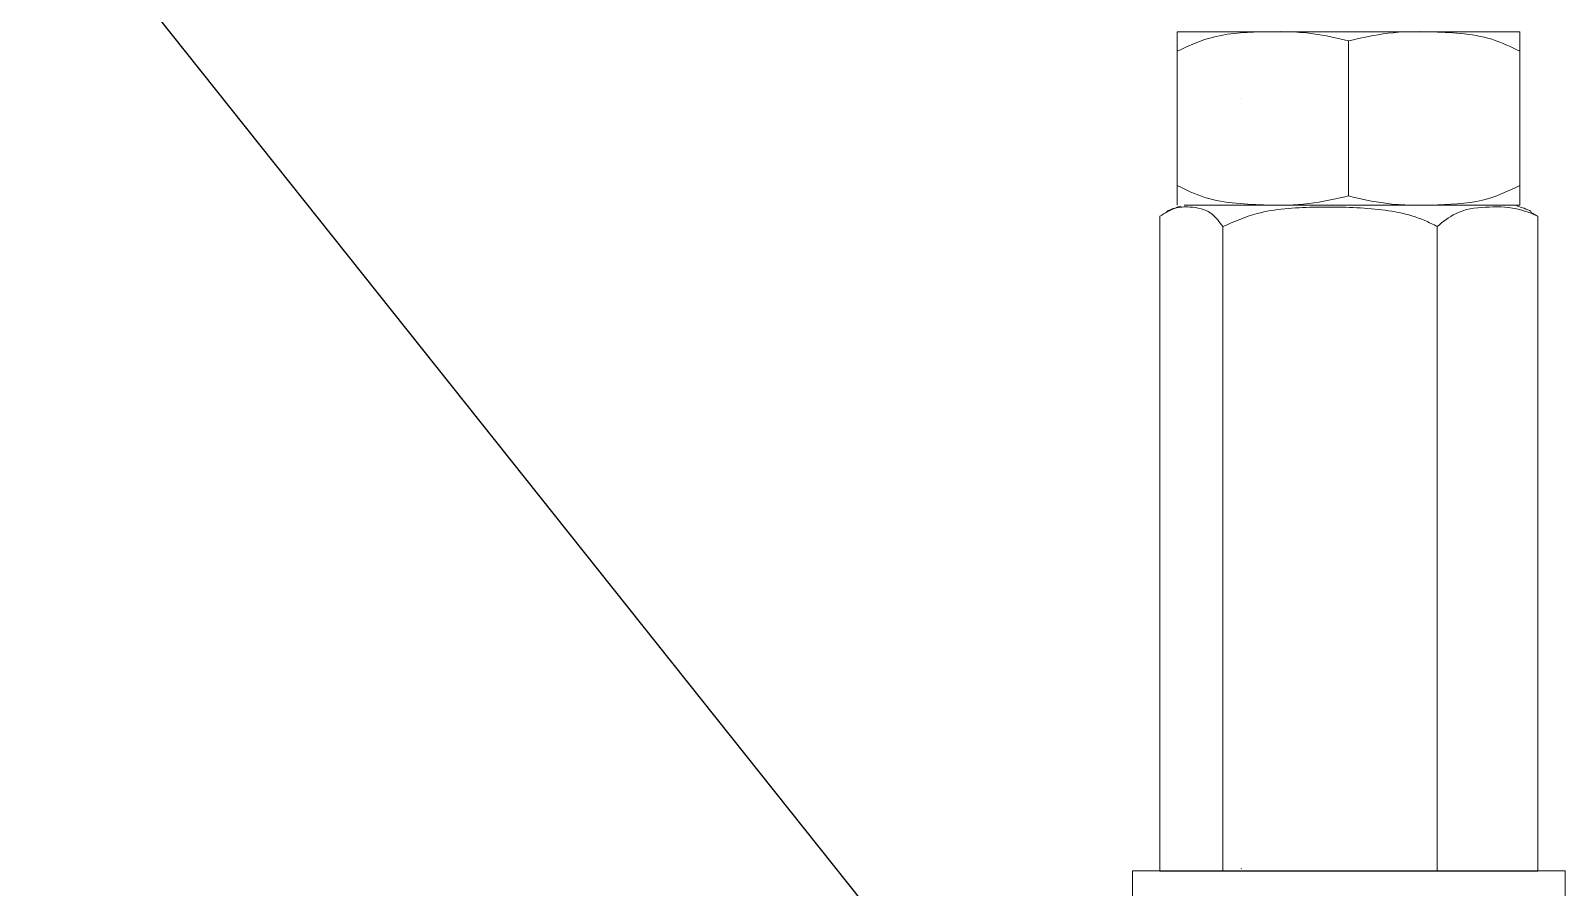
# Model space of a CAD drawing. Extents: x -976302 to -776254, y 5665 to 231437.
# Drawn here: x -803809.7 to -803381.4, y 90412.4 to 90651.4 of the extents above; entities that cross this region are included whole.
import ezdxf

# ---------------------------------------------------------------- set-up
doc = ezdxf.new("R2010")
doc.units = 0
doc.header["$LTSCALE"] = 1000
doc.header["$MEASUREMENT"] = 0
doc.layers.add('暖通', color=7, linetype='Continuous')
doc.styles.get("Standard").update_dxf_attribs({"font": 'gbenor.shx', "bigfont": 'gbcbig.shx'})
doc.dimstyles.get("Standard").update_dxf_attribs({"dimscale": 100, "dimtxt": 3.5, "dimasz": 1, "dimexe": 2.5, "dimexo": 3, "dimgap": 1.5, "dimtad": 1, "dimdec": 0, "dimzin": 0, "dimdsep": 46, "dimtxsty": 'Standard', "dimblk": 'ARCHTICK', "dimcen": 0.09, "dimadec": 0, "dimazin": 0, "dimtfac": 1, "dimtdec": 0, "dimtix": 1, "dimtmove": 2, "dimatfit": 3, "dimfxl": 1, "dimtolj": 1, "dimtzin": 0, "dimarcsym": 0})

# ---------------------------------------------------------------- blocks, each defined once
blk = doc.blocks.new('ZSLM')
at = {"color": 7, "linetype": 'Continuous', "lineweight": 15}
for p, q in [((-21721.92, -7025.78), (-21721.92, -7034.6)), ((-21651.33, -7025.78), (-21721.92, -7025.78)), ((-21704.22, -7025.44), (-21704.17, -7025.47)), ((-21704.22, -7025.44), (-21704.17, -7025.47)), ((-21651.33, -7034.6), (-21651.33, -7025.78)), ((-21721.92, -7034.6), (-21651.33, -7034.6)), ((-21686.63, -7061.96), (-21686.63, -7036.66)), ((-21714.56, -7060.26), (-21714.56, -7038.36)), ((-21658.69, -7060.26), (-21658.69, -7038.35)), ((-21704.22, -7046.04), (-21704.17, -7046.07)), ((-21704.22, -7046.04), (-21704.17, -7046.07)), ((-21714.56, -7060.26), (-21714.56, -7063.45))]:
    blk.add_line(p, q, dxfattribs=at)
for p, q in [((-21714.56, -7035.17), (-21714.56, -7034.6)), ((-21658.69, -7035.17), (-21658.69, -7034.6)), ((-21713.42, -7063.45), (-21714.56, -7063.45))]:
    blk.add_line(p, q)
for points, knots in [([(-21714.56, -7038.36), (-21712.88, -7037.56), (-21708.59, -7035.55), (-21700.97, -7035.14), (-21693.29, -7035.08), (-21688.54, -7036.21), (-21686.63, -7036.66)], [0, 0, 0, 0, 0.192035, 0.488992, 0.793627, 1, 1, 1, 1]), ([(-21714.56, -7035.17), (-21714.56, -7035.2), (-21714.56, -7035.27), (-21714.56, -7036.02), (-21714.56, -7037.23), (-21714.56, -7038.18), (-21714.56, -7038.36)], [0, 0, 0, 0, 0.330763, 0.665417, 0.93709, 1, 1, 1, 1]), ([(-21658.69, -7035.17), (-21658.85, -7035.17), (-21659.22, -7035.17), (-21662.28, -7035.17), (-21667.47, -7035.17), (-21674.3, -7035.17), (-21683.48, -7035.17), (-21693.02, -7035.17), (-21701.87, -7035.17), (-21708.9, -7035.17), (-21713.67, -7035.17), (-21714.27, -7035.17), (-21714.56, -7035.17)], [0, 0, 0, 0, 0.0757666, 0.1830806, 0.2503493, 0.3577136, 0.4648262, 0.5723302, 0.6797166, 0.786975, 0.8943019, 1, 1, 1, 1]), ([(-21686.63, -7036.66), (-21684.47, -7036.17), (-21680.11, -7035.17), (-21673.94, -7035.11), (-21668.32, -7035.4), (-21663.27, -7036.12), (-21660.19, -7037.62), (-21658.69, -7038.36)], [0, 0, 0, 0, 0.231395, 0.468905, 0.646745, 0.827386, 1, 1, 1, 1]), ([(-21658.69, -7038.35), (-21658.69, -7037.56), (-21658.69, -7035.99), (-21658.69, -7035.3), (-21658.69, -7035.21), (-21658.69, -7035.17)], [0, 0, 0, 0, 0.331204, 0.662604, 1, 1, 1, 1]), ([(-21686.63, -7061.96), (-21688.78, -7062.45), (-21693.14, -7063.45), (-21699.33, -7063.51), (-21704.97, -7063.22), (-21710.02, -7062.48), (-21713.08, -7060.99), (-21714.56, -7060.26)], [0, 0, 0, 0, 0.231435, 0.468984, 0.648449, 0.829992, 1, 1, 1, 1]), ([(-21658.69, -7060.26), (-21660.35, -7061.05), (-21664.59, -7063.05), (-21672.13, -7063.47), (-21679.83, -7063.55), (-21684.63, -7062.42), (-21686.63, -7061.96)], [0, 0, 0, 0, 0.18959, 0.483533, 0.785064, 1, 1, 1, 1]), ([(-21658.69, -7063.45), (-21658.69, -7063.4), (-21658.69, -7063.29), (-21658.69, -7062.29), (-21658.69, -7060.6), (-21658.69, -7060.27)], [0, 0, 0, 0, 0.377491, 0.876426, 1, 1, 1, 1]), ([(-21713.42, -7063.45), (-21714.56, -7063.45), (-21711.72, -7063.45), (-21706.47, -7063.45), (-21698.7, -7063.45), (-21689.46, -7063.45), (-21679.93, -7063.45), (-21672.24, -7063.45), (-21665.82, -7063.45), (-21660.99, -7063.45), (-21658.84, -7063.45), (-21658.72, -7063.45), (-21658.69, -7063.45)], [0, 0, 0, 0, 0.075091, 0.191298, 0.307629, 0.423878, 0.540117, 0.656404, 0.729067, 0.845354, 0.961712, 1, 1, 1, 1])]:
    blk.add_open_spline(points, degree=3, knots=knots, dxfattribs=at)
blk = doc.blocks.new('MAOSUAN')
at = {"color": 7, "linetype": 'Continuous', "lineweight": 15}
for p, q in [((-21849.79, -7028.94), (-21849.79, -7003.65)), ((-21877.73, -7027.25), (-21877.73, -7005.34)), ((-21821.86, -7027.25), (-21821.86, -7005.34)), ((-21867.39, -7013.03), (-21867.34, -7013.05)), ((-21867.39, -7013.03), (-21867.34, -7013.05)), ((-21877.73, -7027.25), (-21877.73, -7030.44)), ((-21818.9, -7032.23), (-21820.08, -7031.6)), ((-21880.56, -7138.99), (-21880.56, -7032.23)), ((-21870.3, -7138.99), (-21870.3, -7033.92)), ((-21835.32, -7138.99), (-21835.32, -7033.92)), ((-21818.9, -7138.99), (-21818.9, -7032.23))]:
    blk.add_line(p, q, dxfattribs=at)
blk.add_line((-21880.56, -7138.99), (-21818.9, -7138.99))
for centre, start, end in [((-21874.03, -7042.16), 110.787, 116.8459), ((-21874.03, -7042.16), 105.3197, 109.1471), ((-21825.41, -7042.16), 63.2006, 75.0317)]:
    blk.add_arc(centre, 11.99, start, end, dxfattribs=at)
for points, knots in [([(-21877.73, -7005.34), (-21876.05, -7004.55), (-21871.76, -7002.53), (-21864.13, -7002.13), (-21856.46, -7002.07), (-21851.71, -7003.19), (-21849.79, -7003.65)], [0, 0, 0, 0, 0.192035, 0.488992, 0.793627, 1, 1, 1, 1]), ([(-21877.73, -7002.15), (-21877.73, -7002.19), (-21877.73, -7002.26), (-21877.73, -7003), (-21877.73, -7004.22), (-21877.73, -7005.16), (-21877.73, -7005.34)], [0, 0, 0, 0, 0.330763, 0.665417, 0.93709, 1, 1, 1, 1]), ([(-21821.86, -7002.15), (-21822.01, -7002.15), (-21822.39, -7002.15), (-21825.45, -7002.15), (-21830.63, -7002.15), (-21837.46, -7002.15), (-21846.65, -7002.15), (-21856.19, -7002.15), (-21865.04, -7002.15), (-21872.07, -7002.15), (-21876.83, -7002.15), (-21877.43, -7002.15), (-21877.73, -7002.15)], [0, 0, 0, 0, 0.0757666, 0.1830806, 0.2503493, 0.3577136, 0.4648262, 0.5723302, 0.6797166, 0.786975, 0.8943019, 1, 1, 1, 1]), ([(-21849.79, -7003.65), (-21847.64, -7003.15), (-21843.28, -7002.16), (-21837.11, -7002.09), (-21831.49, -7002.38), (-21826.44, -7003.1), (-21823.36, -7004.61), (-21821.86, -7005.34)], [0, 0, 0, 0, 0.231395, 0.468905, 0.646745, 0.827386, 1, 1, 1, 1]), ([(-21821.86, -7005.34), (-21821.86, -7004.55), (-21821.86, -7002.97), (-21821.86, -7002.28), (-21821.86, -7002.19), (-21821.86, -7002.15)], [0, 0, 0, 0, 0.331204, 0.662604, 1, 1, 1, 1]), ([(-21849.79, -7028.94), (-21851.95, -7029.43), (-21856.31, -7030.43), (-21862.49, -7030.49), (-21868.14, -7030.21), (-21873.18, -7029.47), (-21876.25, -7027.97), (-21877.73, -7027.25)], [0, 0, 0, 0, 0.231435, 0.468984, 0.648449, 0.829992, 1, 1, 1, 1]), ([(-21821.86, -7027.25), (-21823.52, -7028.03), (-21827.76, -7030.03), (-21835.3, -7030.46), (-21842.99, -7030.53), (-21847.8, -7029.41), (-21849.79, -7028.94)], [0, 0, 0, 0, 0.18959, 0.483533, 0.785064, 1, 1, 1, 1]), ([(-21821.86, -7030.44), (-21821.86, -7030.39), (-21821.86, -7030.27), (-21821.86, -7029.28), (-21821.86, -7027.59), (-21821.86, -7027.25)], [0, 0, 0, 0, 0.377491, 0.876426, 1, 1, 1, 1]), ([(-21880.56, -7032.23), (-21879.77, -7031.74), (-21878.17, -7030.74), (-21875.91, -7030.68), (-21873.84, -7030.96), (-21871.99, -7031.69), (-21870.86, -7033.19), (-21870.3, -7033.92)], [0, 0, 0, 0, 0.2312613, 0.4685786, 0.6473379, 0.8279442, 1, 1, 1, 1]), ([(-21876.59, -7030.44), (-21876.11, -7030.44), (-21874.89, -7030.44), (-21869.64, -7030.44), (-21861.87, -7030.44), (-21852.63, -7030.44), (-21843.09, -7030.44), (-21835.4, -7030.44), (-21828.98, -7030.44), (-21824.16, -7030.44), (-21822.01, -7030.44), (-21821.89, -7030.44), (-21821.86, -7030.44)], [0, 0, 0, 0, 0.075091, 0.191298, 0.307629, 0.423878, 0.540117, 0.656404, 0.729067, 0.845354, 0.961712, 1, 1, 1, 1]), ([(-21870.3, -7033.92), (-21868.47, -7033.13), (-21863.78, -7031.13), (-21855.43, -7030.67), (-21846.27, -7030.77), (-21839.33, -7031.91), (-21835.99, -7033.58), (-21835.32, -7033.92)], [0, 0, 0, 0, 0.1662925, 0.4240004, 0.688279, 0.9376368, 1, 1, 1, 1]), ([(-21835.34, -7033.92), (-21834.36, -7033.14), (-21831.86, -7031.14), (-21827.42, -7030.71), (-21822.88, -7030.64), (-21820.07, -7031.76), (-21818.9, -7032.23)], [0, 0, 0, 0, 0.189862, 0.483783, 0.785476, 1, 1, 1, 1])]:
    blk.add_open_spline(points, degree=3, knots=knots, dxfattribs=at)
blk.add_blockref('ZSLM', (-163.1, -113.21))
blk = doc.blocks.new('*U23')
at = {"xscale": -0.3375196749, "yscale": 0.3375196749, "zscale": 0.3375196749}
blk.add_blockref('MAOSUAN', (-34817.876, -5495.693), dxfattribs=at)
blk = doc.blocks.new('_ArchTick')
at = {"color": 0, "linetype": 'ByBlock', "const_width": 0.4}
blk.add_lwpolyline([(-0.5, -0.5), (0.5, 0.5)], dxfattribs=at)

msp = doc.modelspace()

# ---------------------------------------------------------------- block references
at = {"layer": '暖通', "color": 7, "xscale": -5.068799998611212, "yscale": 5.068799999542534, "zscale": 5.068800000000002}
msp.add_blockref('*U23', (-942545.68, 130487.14), dxfattribs=at)
msp.add_blockref('*U23', (-942545.68, 130487.14), dxfattribs=at)

# ---------------------------------------------------------------- leaders
at = {"layer": '暖通', "color": 7}
msp.add_leader([(-803456.75, 90256.76), (-804289.36, 91302.39)], dimstyle='Standard', override={"dimgap": 100, "dimtad": 0}, dxfattribs=at)

doc.saveas('drawing.dxf')
